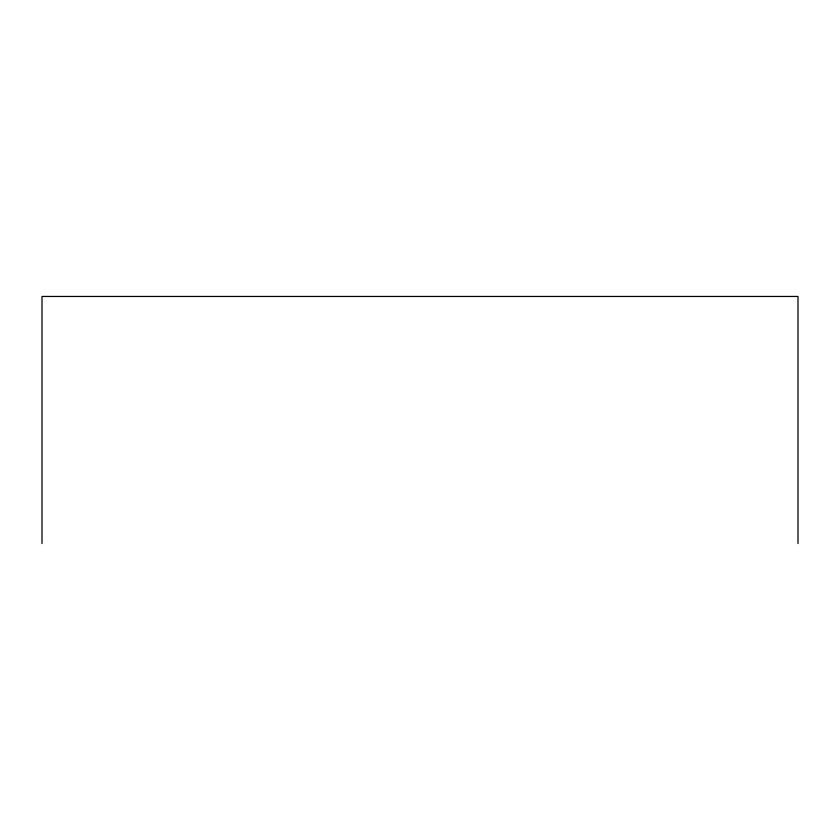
<?xml version="1.0" encoding="UTF-8"?>
<svg xmlns="http://www.w3.org/2000/svg" width="840" height="840" viewBox="0 0 840 840"><rect width="100%" height="100%" fill="white"/><g stroke="black" fill="none" stroke-linecap="round" stroke-linejoin="round"><path stroke-width="1.26" d="M798 543.543L798 296.457L42 296.457L42 543.543"/></g></svg>
